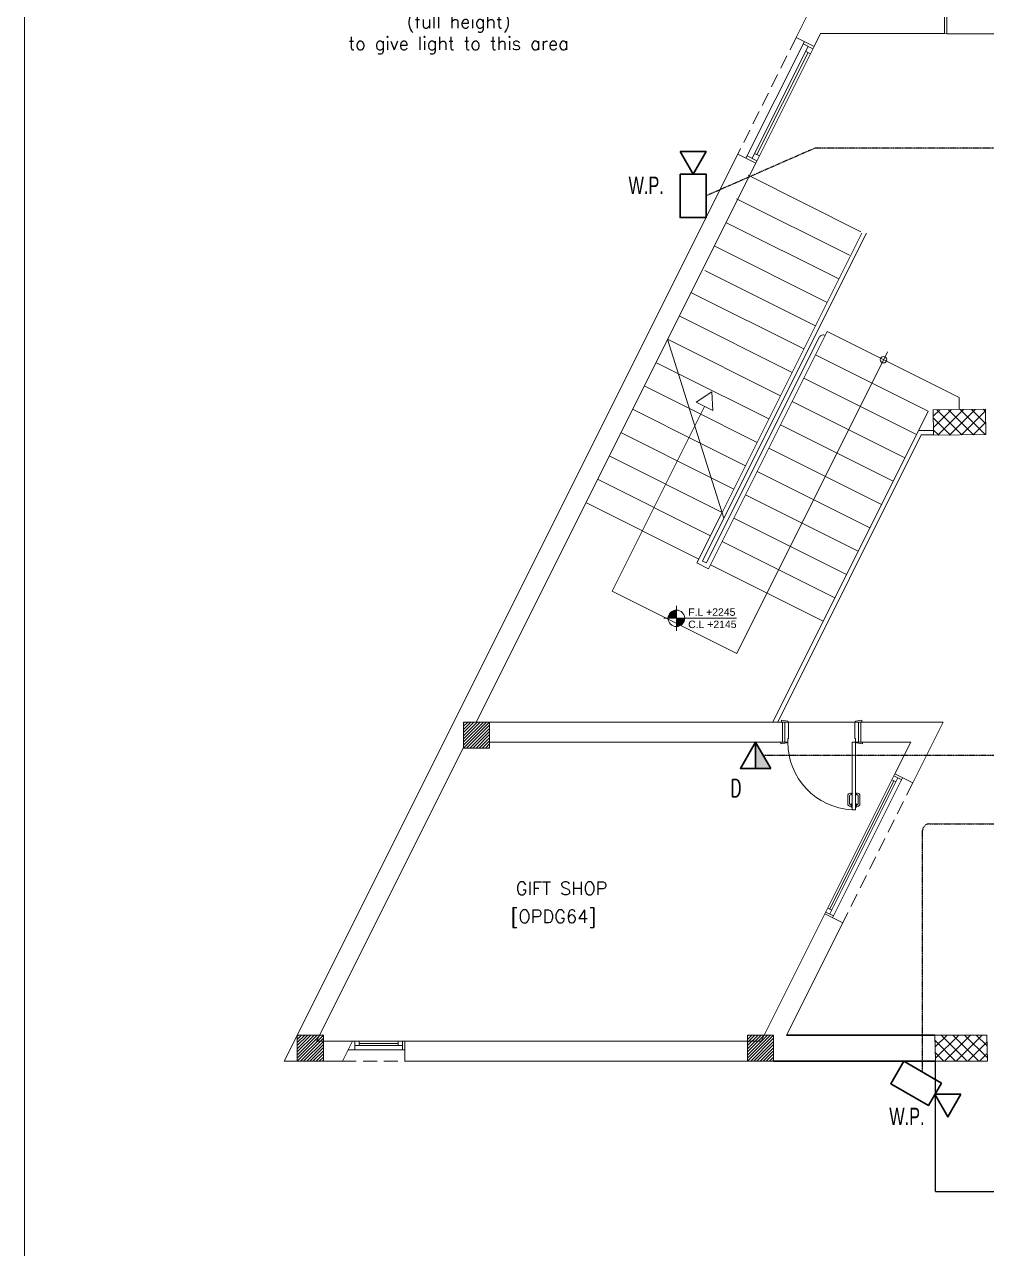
# Model space of a CAD drawing. Header units: inches. Extents: x -12418 to 57169, y -29325 to 19878.
# Drawn here: x -12418 to -1359, y -15251 to -1177 of the extents above; entities that cross this region are included whole.
import ezdxf

# ---------------------------------------------------------------- set-up
doc = ezdxf.new("R2010")
doc.units = ezdxf.units.IN
doc.header["$LTSCALE"] = 25
doc.header["$MEASUREMENT"] = 0
for name, pattern in [('00-Ground Floor$0$DASHED', [0.75, 0.5, -0.25]), ('00-Ground Floor$0$HIDDEN', [9.525, 6.35, -3.175]), ('DASHDOT', [25.4, 12.7, -6.35, 0, -6.35])]:
    doc.linetypes.add(name, pattern=pattern)
doc.layers.get('0').update_dxf_attribs({"color": 8})
for name, color, linetype, lineweight in [('00-Ground Floor$0$72_EGR_BASE_TEXT', 252, 'Continuous', 5), ('00-Ground Floor$0$Aluminum', 251, 'Continuous', 5), ('00-Ground Floor$0$C-HYDR-CTCH', 251, 'Continuous', 5), ('00-Ground Floor$0$Dims', 6, 'Continuous', 5), ('00-Ground Floor$0$Frame', 252, 'Continuous', 9), ('00-Ground Floor$0$Hatch', 254, 'Continuous', 5), ('00-Ground Floor$0$Proj', 251, 'Continuous', 5), ('00-Ground Floor$0$Structure', 251, 'Continuous', 5), ('00-Ground Floor$0$Walls', 251, 'Continuous', 5), ('00-Ground Floor$0$Wooden Joinery', 251, 'Continuous', 5), ('E-LITE-CLNG-CNDT', 6, 'DASHDOT', 35), ('E-POWR-TEXT', 6, 'Continuous', 25), ('T-DATA-CLNG-COND', 51, 'DASHDOT', 25), ('T-DATA-DEVC-TYPE', 2, 'Continuous', 25), ('T-DATA-WALL @ 100', 33, 'Continuous', 35), ('T-SERT-WALL @ 100', 54, 'Continuous', 35)]:
    doc.layers.add(name, color=color, linetype=linetype, lineweight=lineweight)
doc.layers.add('00-Ground Floor$0$X-WHITE glass', color=255, linetype='Continuous')
doc.styles.add('00-Ground Floor$0$SIMPLEX', font='SIMPLEX.shx', dxfattribs={"height": 150})
doc.styles.add('00-Ground Floor$0$Standard', font='arial.ttf')
doc.styles.add('DC_Elc_Romans', font='elc_romans.shx', dxfattribs={"width": 0.7})
doc.styles.add('DC_Simplex', font='SIMPLEX.shx', dxfattribs={"width": 0.7})

# ---------------------------------------------------------------- blocks, each defined once
blk = doc.blocks.new('00-Ground Floor$0$A$C72370EFE')
at = {"layer": '00-Ground Floor$0$Wooden Joinery'}
for p, q in [((-0.05, -0.07), (-0.05, -0.16)), ((-0.03, -0.07), (-0.03, -0.16)), ((-0.01, -0.04), (-0.02, -0.04)), ((-0.01, -0.06), (-0.02, -0.06)), ((-0.01, -0.03), (-0.01, -0.07)), ((0, -0.03), (-0.01, -0.03)), ((0, -0.07), (-0.01, -0.07)), ((0.04, -0.03), (0.05, -0.03)), ((0.04, -0.07), (0.05, -0.07)), ((0.05, -0.03), (0.05, -0.07)), ((0.05, -0.04), (0.06, -0.04)), ((0.05, -0.06), (0.06, -0.06)), ((0.07, -0.07), (0.07, -0.16)), ((0.09, -0.07), (0.09, -0.16)), ((-0.01, -0.17), (-0.02, -0.17)), ((-0.01, -0.19), (-0.02, -0.19)), ((-0.01, -0.17), (-0.01, -0.19)), ((0.05, -0.17), (0.06, -0.17)), ((0.05, -0.17), (0.05, -0.19)), ((0.05, -0.19), (0.06, -0.19))]:
    blk.add_line(p, q, dxfattribs=at)
for centre, radius, start, end in [((-0.02, -0.07), 0.03, 90, 180), ((-0.02, -0.07), 0.01, 90, 180), ((0.06, -0.07), 0.03, 0, 90), ((0.06, -0.07), 0.01, 0, 90), ((-0.02, -0.16), 0.03, 180, 270), ((-0.02, -0.16), 0.01, 180, 270), ((0.06, -0.16), 0.01, 270, 0), ((0.06, -0.16), 0.03, 270, 0)]:
    blk.add_arc(centre, radius, start, end, dxfattribs=at)
blk = doc.blocks.new('00-Ground Floor$0$A$C10787C9A')
at = {"layer": '00-Ground Floor$0$Wooden Joinery'}
for points in [[(20, 860), (10, 860), (0, 930), (20, 930)], [(250, 870), (260, 870), (270, 940), (250, 940)], [(20, 80), (10, 80), (0, 10), (20, 10)], [(250, 120), (1029, 120), (1029, 80), (250, 80)], [(250, 70), (260, 70), (270, 0), (250, 0)]]:
    blk.add_lwpolyline(points, close=True, dxfattribs=at)
for points in [[(250, 895), (20, 895), (20, 920), (250, 920), (250, 895)], [(250, 895), (250, 860), (210, 860), (210, 850), (20, 850), (20, 895), (250, 895)], [(250, 45), (250, 80), (210, 80), (210, 90), (20, 90), (20, 45), (250, 45)], [(250, 45), (20, 45), (20, 20), (250, 20), (250, 45)]]:
    blk.add_lwpolyline(points, dxfattribs=at)
blk.add_arc((250, 80), 780, 2.9397, 90, dxfattribs=at)
at = {"layer": '00-Ground Floor$0$Wooden Joinery', "xscale": 999.999999999885, "yscale": 999.999999999885, "zscale": 999.999999999885, "rotation": 269.9999999999998}
blk.add_blockref('00-Ground Floor$0$A$C72370EFE', (1029, 120), dxfattribs=at)
blk = doc.blocks.new('00-Ground Floor')
at = {"layer": '00-Ground Floor$0$Hatch'}
h = blk.add_hatch(dxfattribs=at)
h.set_pattern_fill('ANSI37', color=256, scale=30)
h.set_pattern_definition([(45, (-1981.42, -13099.68), (-67.35192, 67.35192), []), (135, (-1981.42, -13099.68), (-67.35192, -67.35192), [])])
h.paths.add_polyline_path([(48971, 8818), (48367, 8810), (48371, 8522), (48975, 8530)])
h.paths.add_polyline_path([(41810, 8810), (41227, 8805), (41207, 8514), (41791, 8519)])
h.paths.add_polyline_path([(27434, 8803), (26834, 8799), (26829, 8506), (27428, 8510)])
h.paths.add_polyline_path([(34619, 8805), (34018, 8798), (34009, 8512), (34611, 8520)])
h.paths.add_polyline_path([(20214, 8812), (19608, 8790), (19622, 8498), (20229, 8520)])
h.paths.add_polyline_path([(13478, 8802), (12256, 8826), (12249, 8530), (13471, 8506)])
h.paths.add_polyline_path([(13492, 1602), (12277, 1586), (12263, 1294), (13478, 1309)])
h.paths.add_polyline_path([(13466, -5591), (12263, -5607), (12257, -5900), (13460, -5884)])
h.paths.add_polyline_path([(13484, -12790), (12288, -12801), (12290, -13096), (13487, -13084)])
h.paths.add_polyline_path([(5849, -12788), (5246, -12792), (5256, -13077), (5860, -13073)])
h.paths.add_polyline_path([(5834, -5590), (5237, -5588), (5237, -5889), (5834, -5891)])
h.paths.add_polyline_path([(5844, 1600), (5224, 1601), (5214, 1298), (5833, 1297)])
h.paths.add_polyline_path([(5820, 8779), (5220, 8794), (5216, 8504), (5817, 8489)])
h.paths.add_polyline_path([(-1379, 8777), (-1981, 8800), (-1980, 8512), (-1377, 8489)])
h.paths.add_polyline_path([(-1371, -5601), (-1973, -5608), (-1970, -5900), (-1368, -5893)])
h.paths.add_polyline_path([(-1354, -12796), (-1952, -12797), (-1947, -13097), (-1349, -13096)])
h.paths.add_polyline_path([(20233, -12782), (19627, -12795), (19633, -13097), (20239, -13084)])
h.paths.add_polyline_path([(20227, -5590), (19632, -5608), (19634, -5904), (20229, -5887)])
h.paths.add_polyline_path([(20218, 1618), (19619, 1610), (19623, 1310), (20222, 1318)])
h.paths.add_polyline_path([(27418, 1603), (26816, 1607), (26821, 1315), (27422, 1311)])
h.paths.add_polyline_path([(27422, -5580), (26818, -5597), (26832, -5898), (27432, -5876)])
h.paths.add_polyline_path([(27438, -12796), (26834, -12789), (26832, -13075), (27436, -13082)])
h.paths.add_polyline_path([(34637, -12785), (34039, -12800), (34048, -13100), (34646, -13085)])
h.paths.add_polyline_path([(34629, -5597), (34028, -5595), (34029, -5892), (34630, -5894)])
h.paths.add_polyline_path([(34593, 1607), (34012, 1611), (34032, 1322), (34613, 1317)])
h.paths.add_polyline_path([(41796, 1606), (41199, 1620), (41201, 1328), (41798, 1314)])
h.paths.add_polyline_path([(41797, -5593), (41229, -5600), (41231, -5894), (41799, -5887)])
h.paths.add_polyline_path([(41834, -12790), (41229, -12792), (41230, -13097), (41836, -13094)])
h.paths.add_polyline_path([(49008, -12790), (48421, -12774), (48407, -13081), (48995, -13097)])
h.paths.add_polyline_path([(48993, -5591), (48389, -5590), (48388, -5886), (48991, -5887)])
h = blk.add_hatch(dxfattribs=at)
h.set_pattern_fill('ANSI31', color=256, scale=8)
h.set_pattern_definition([(45, (1298255.812, 381329.05), (-17.96051224, 17.96051224), [])])
h.paths.add_polyline_path([(-7372, -9497), (-7072, -9497), (-7072, -9197), (-7372, -9197)])
h = blk.add_hatch(dxfattribs=at)
h.set_pattern_fill('ANSI31', color=256, scale=8)
h.set_pattern_definition([(45, (1296345.402, 377729.05), (-17.96051224, 17.96051224), [])])
h.paths.add_polyline_path([(-9282, -13097), (-8982, -13097), (-8982, -12797), (-9282, -12797)])
h = blk.add_hatch(dxfattribs=at)
h.set_pattern_fill('ANSI31', color=256, scale=8)
h.set_pattern_definition([(45, (1301520.812, 377729.05), (-17.96051224, 17.96051224), [])])
h.paths.add_polyline_path([(-4107, -13097), (-3807, -13097), (-3807, -12797), (-4107, -12797)])
at = {"layer": '00-Ground Floor$0$Aluminum', "linetype": '00-Ground Floor$0$HIDDEN'}
blk.add_line((-3547, -1326, 0), (-4218, -2668, 0), dxfattribs=at)
at = {"layer": '00-Ground Floor$0$Aluminum'}
for p, q in [((-4124, -2715, 0), (-3453, -1373, 0)), ((-3467, -1401, 0), (-3355, -1457, 0)), ((-4054, -2715, 0), (-3411, -1429, 0)), ((-4012, -2771, 0), (-3341, -1429, 0)), ((-3411, -1499, 0), (-3998, -2673, 0)), ((-3439, -1485, 0), (-3383, -1513, 0)), ((-4026, -2659, 0), (-3970, -2687, 0)), ((-4110, -2687, 0), (-3998, -2743, 0)), ((-3218, -11404, 0), (-2413, -9794, 0)), ((-3162, -11404, 0), (-2379, -9839, 0)), ((-3128, -11449, 0), (-2323, -9839, 0)), ((-2334, -9861, 0), (-2424, -9817, 0)), ((-3162, -11348, 0), (-2424, -9872, 0)), ((-2401, -9884, 0), (-2446, -9861, 0)), ((-3117, -11426, 0), (-3206, -11382, 0)), ((-3139, -11359, 0), (-3184, -11337, 0)), ((-8047, -12867, 0), (-8647, -12867, 0)), ((-8622, -12967, 0), (-8622, -12867, 0)), ((-8072, -12917, 0), (-8622, -12917, 0)), ((-8572, -12917, 0), (-8572, -12867, 0)), ((-8572, -12892, 0), (-8122, -12892, 0)), ((-8122, -12917, 0), (-8122, -12867, 0)), ((-8072, -12967, 0), (-8072, -12867, 0)), ((-8047, -12967, 0), (-8697, -12967, 0))]:
    blk.add_line(p, q, dxfattribs=at)
at = {"layer": '00-Ground Floor$0$C-HYDR-CTCH', "flags": 128}
for points in [[(-1853, 1610), (-1842, -1281), (1636, -1285), (1625, 1606), (-1853, 1610)], [(-1973, -5608), (-1371, -5601), (-1368, -5893), (-1970, -5900), (-1973, -5602)], [(-1952, -12797), (-1947, -13097), (-1349, -13096), (-1354, -12796), (-1952, -12797)]]:
    blk.add_lwpolyline(points, dxfattribs=at)
at = {"layer": '00-Ground Floor$0$Dims'}
for p, q in [((-4924, -7862, 0), (-4924, -8148, 0)), ((-5067, -8005, 0), (-4234, -8005, 0))]:
    blk.add_line(p, q, dxfattribs=at)
at = {"layer": '00-Ground Floor$0$Dims', "const_width": 95.3, "elevation": 0}
for points in [[(-4972, -8005, -0.414214), (-4924, -7958, -1)], [(-4924, -8053, 0.414214), (-4877, -8005, 1)]]:
    blk.add_lwpolyline(points, format="xyb", dxfattribs=at)
at = {"layer": '00-Ground Floor$0$Dims'}
blk.add_circle((-4924, -8005, 0), 95.2, dxfattribs=at)
at = {"layer": '00-Ground Floor$0$Frame'}
blk.add_line((-12418, 19878, 0), (-12418, -29325, 0), dxfattribs=at)
at = {"layer": '00-Ground Floor$0$Proj', "linetype": '00-Ground Floor$0$DASHED', "ltscale": 300}
for p, q in [((-2802, -3560, 0), (-4099, -2911, 0)), ((-2936, -3828, 0), (-4233, -3180, 0)), ((-3057, -4103, 0), (-4354, -3455, 0)), ((-4399, -6787, 0), (-2794, -3577, 0)), ((-3191, -4372, 0), (-4488, -3723, 0)), ((-3325, -4640, 0), (-4596, -4005, 0)), ((-3460, -4908, 0), (-4757, -4260, 0)), ((-3594, -5177, 0), (-4891, -4528, 0)), ((-3728, -5445, 0), (-5025, -4796, 0)), ((-3862, -5713, 0), (-4900, -5194, 0)), ((-3996, -5982, 0), (-4774, -5593, 0)), ((-4130, -6250, 0), (-4649, -5991, 0)), ((-4265, -6518, 0), (-4524, -6389, 0)), ((-2804, -9197, 0), (-3704, -9197, 0))]:
    blk.add_line(p, q, dxfattribs=at)
at = {"layer": '00-Ground Floor$0$Proj'}
for p, q in [((-4578, -7368, 0), (-3281, -4774, 0)), ((-3191, -4707, 0), (-4555, -7435, 0)), ((-4377, -6855, 0), (-5025, -4796, 0)), ((-4900, -5194, 0), (-5159, -5065, 0)), ((-2029, -5624, 0), (-3325, -4975, 0)), ((-4774, -5593, 0), (-5293, -5333, 0)), ((-2163, -5892, 0), (-3460, -5244, 0)), ((-4649, -5991, 0), (-5427, -5601, 0)), ((-2029, -5624, 0), (-3815, -9197, 0)), ((-2297, -6160, 0), (-3594, -5512, 0)), ((-4524, -6389, 0), (-5562, -5870, 0)), ((-2431, -6429, 0), (-3728, -5780, 0)), ((-2565, -6697, 0), (-3862, -6049, 0)), ((-4399, -6787, 0), (-5696, -6138, 0)), ((-2699, -6965, 0), (-3996, -6317, 0)), ((-4533, -7055, 0), (-5830, -6406, 0)), ((-2834, -7234, 0), (-4130, -6585, 0)), ((-4667, -7323, 0), (-5964, -6675, 0)), ((-4689, -7368, 0), (-4399, -6787, 0)), ((-4377, -6855, 0), (-4622, -7346, 0)), ((-2968, -7502, 0), (-4265, -6854, 0)), ((-3102, -7770, 0), (-4399, -7122, 0)), ((-4555, -7435, 0), (-4689, -7368, 0)), ((-4622, -7346, 0), (-4578, -7368, 0)), ((-3236, -8039, 0), (-4533, -7390, 0))]:
    blk.add_line(p, q, dxfattribs=at)
at = {"layer": '00-Ground Floor$0$Proj', "linetype": '00-Ground Floor$0$HIDDEN'}
for p, q in [((-2207, -9897, 0), (-3012, -11507, 0)), ((-8762, -13097, 0), (-8047, -13097, 0))]:
    blk.add_line(p, q, dxfattribs=at)
at = {"layer": '00-Ground Floor$0$Proj', "ltscale": 300, "elevation": 0}
blk.add_lwpolyline([(-2738, -3577), (-4377, -6855)], dxfattribs=at)
at = {"layer": '00-Ground Floor$0$Proj', "elevation": 0}
for points in [[(-1672, -5597), (-1672, -5467), (-3191, -4707)], [(-2498, -4942), (-4231, -8408), (-5662, -7692), (-4600, -5568)], [(-1972, -5897), (-2109, -5897), (-3759, -9197)], [(-1972, -5847), (-2140, -5847)]]:
    blk.add_lwpolyline(points, dxfattribs=at)
blk.add_lwpolyline([(-4517, -5402), (-4696, -5520), (-4504, -5616)], close=True, dxfattribs=at)
at = {"layer": '00-Ground Floor$0$Proj'}
blk.add_circle((-2543, -5031, 0), 37.5, dxfattribs=at)
blk.add_arc((-3236, -4796, 0), 50, 63.4349, 153.4349, dxfattribs=at)
at = {"layer": '00-Ground Floor$0$Structure'}
blk.add_lwpolyline([(1636, 535), (1411, 535), (1411, 1340), (-1589, 1340), (-1589, -1060), (1411, -1060), (1411, -815), (1636, -815), (1636, -1285), (-1814, -1285), (-1814, 1565)], dxfattribs=at)
at = {"layer": '00-Ground Floor$0$Structure', "elevation": 0}
for points in [[(-7372, -9497), (-7072, -9497), (-7072, -9197), (-7372, -9197)], [(-9282, -13097), (-8982, -13097), (-8982, -12797), (-9282, -12797)], [(-4107, -13097), (-3807, -13097), (-3807, -12797), (-4107, -12797)]]:
    blk.add_lwpolyline(points, close=True, dxfattribs=at)
at = {"layer": '00-Ground Floor$0$Walls'}
for p, q in [((-1972, 1823, 0), (-3547, -1326, 0)), ((-3547, -1326, 0), (-3341, -1429, 0)), ((-3341, -1429, 0), (-3267, -1281, 0)), ((-1842, -1281), (-3267, -1281, 0)), ((-4218, -2668, 0), (-9432, -13097, 0)), ((-4218, -2668, 0), (-4012, -2771, 0)), ((-7225, -9197, 0), (-4012, -2771, 0)), ((-3704, -9197, 0), (-7072, -9197, 0)), ((-3704, -9427, 0), (-3704, -9197, 0)), ((-1857, -9197, 0), (-2804, -9197, 0)), ((-2804, -9427, 0), (-2804, -9197, 0)), ((-2207, -9897, 0), (-1857, -9197, 0)), ((-7072, -9427, 0), (-3704, -9427, 0)), ((-2804, -9427, 0), (-2229, -9427, 0)), ((-2413, -9794, 0), (-2229, -9427, 0)), ((-9060, -12867, 0), (-7372, -9491, 0)), ((-2207, -9897, 0), (-2413, -9794, 0)), ((-3949, -12867, 0), (-3218, -11404, 0)), ((-3657, -12797, 0), (-3012, -11507, 0)), ((-3012, -11507, 0), (-3218, -11404, 0)), ((-8647, -12867, 0), (-9060, -12867, 0)), ((-8647, -12867, 0), (-8762, -13097, 0)), ((-3949, -12867, 0), (-8047, -12867, 0)), ((-8047, -12867, 0), (-8047, -13097, 0)), ((-8762, -13097, 0), (-9432, -13097, 0)), ((-3807, -13097, 0), (-8047, -13097, 0))]:
    blk.add_line(p, q, dxfattribs=at)
at = {"layer": '00-Ground Floor$0$X-WHITE glass', "color": 253, "lineweight": 30, "ltscale": 6, "true_color": 0x9898cc}
for p, q in [((-1952, -12797), (-3657, -12797, 0)), ((-1947, -13097), (-3807, -13097, 0))]:
    blk.add_line(p, q, dxfattribs=at)
at = {"layer": '00-Ground Floor$0$X-WHITE glass', "ltscale": 6}
for p, q in [((-1947, -14597), (-1947, -13097)), ((-1947, -14597, 0), (5228, -14597))]:
    blk.add_line(p, q, dxfattribs=at)
at = {"layer": '00-Ground Floor$0$Wooden Joinery', "xscale": -1, "rotation": 90}
blk.add_blockref('00-Ground Floor$0$A$C10787C9A', (-2784, -9177, 0), dxfattribs=at)
at = {"layer": '00-Ground Floor$0$72_EGR_BASE_TEXT', "char_height": 150, "attachment_point": 2, "style": '00-Ground Floor$0$SIMPLEX'}
for s, insert in [('New window was added\\P(full height)\\Pto give light to this area', (-7428, -820, 0)), ('GIFT SHOP', (-6243, -11035)), ('[OPDG64]', (-6338, -11358, 0))]:
    blk.add_mtext(s, dxfattribs=dict(at, insert=insert))
at = {"layer": '00-Ground Floor$0$Dims', "style": '00-Ground Floor$0$Standard'}
for s, p in [('F.L +2245', (-4788, -7976, 0)), ('C.L +2145', (-4788, -8117, 0))]:
    blk.add_text(s, height=85.7, dxfattribs=at).set_placement(p)
blk = doc.blocks.new('*U134')
blk.add_hatch(color=254).paths.add_polyline_path([(1.75, 3.03), (0, 3.03), (0, 0)])
blk.add_line((0, 0), (0, 3.03))
blk.add_lwpolyline([(1.75, 3.03), (0, 0), (-1.75, 3.03)], close=True)
at = {"layer": 'T-DATA-DEVC-TYPE', "style": 'DC_Simplex', "width": 0.7, "flags": 8}
blk.add_attdef('DC_TYPE', (2.68, 5.63), '', height=2, rotation=360, dxfattribs=at)
blk = doc.blocks.new('*U336')
for points in [[(6.54, -2.05), (5.04, -4.64), (0.71, -2.14), (2.21, 0.45)], [(8.79, -3.34), (7.29, -5.94), (5.79, -3.34)]]:
    blk.add_lwpolyline(points, close=True)
blk = doc.blocks.new('*U379')
for points in [[(-1.5, 9.29), (1.5, 9.29), (0, 6.69)], [(-1.5, 6.69), (1.5, 6.69), (1.5, 1.69), (-1.5, 1.69)]]:
    blk.add_lwpolyline(points, close=True)

msp = doc.modelspace()

# ---------------------------------------------------------------- linework, layer by layer
at = {"layer": 'T-DATA-CLNG-COND', "ltscale": 0.01, "elevation": 0}
for points in [[(2573.5, -2597.4), (-3312.2, -2597.4, 0.1036629), (-3342.3, -2603.7), (-4582.5, -3147.4)], [(-3925.7, -9579), (3684.9, -9579, 0.4142136), (3759.9, -9504), (3759.9, -2697.4)], [(-2093.8, -13222.4), (-2093.8, -10444.4, -0.4142136), (-2018.8, -10369.4), (3953.7, -10369.4, 0.4142136), (4028.7, -10294.4), (4028.7, -2697.4)]]:
    msp.add_lwpolyline(points, format="xyb", dxfattribs=at)

# ---------------------------------------------------------------- block references
at = {"layer": 'E-LITE-CLNG-CNDT'}
msp.add_blockref('00-Ground Floor', (0, 0), dxfattribs=at)
at = {"layer": 'T-DATA-WALL @ 100'}
ref = msp.add_blockref('*U134', (-4013.2, -9427.4, 0), dxfattribs=dict(at, xscale=-100, yscale=100, zscale=100, rotation=180))
ref.add_attrib('DC_TYPE', 'D', (-4302.1, -10056.4, 0), dxfattribs={"layer": 'T-DATA-DEVC-TYPE', "height": 200, "style": 'DC_Simplex', "width": 0.7, "flags": 8})
at = {"layer": 'T-SERT-WALL @ 100', "xscale": 100, "yscale": 100, "zscale": 100}
for name, p in [('*U379', (-4732.5, -3566.4, 0)), ('*U336', (-2531.6, -13142.9, 0))]:
    msp.add_blockref(name, p, dxfattribs=at)

# ---------------------------------------------------------------- texts
at = {"layer": 'E-POWR-TEXT', "style": 'DC_Elc_Romans', "width": 0.7}
for p in [(-5474, -3125.3, 0), (-2477, -13831.9)]:
    msp.add_text('W.P.', height=200, dxfattribs=at).set_placement(p)

doc.saveas('drawing.dxf')
